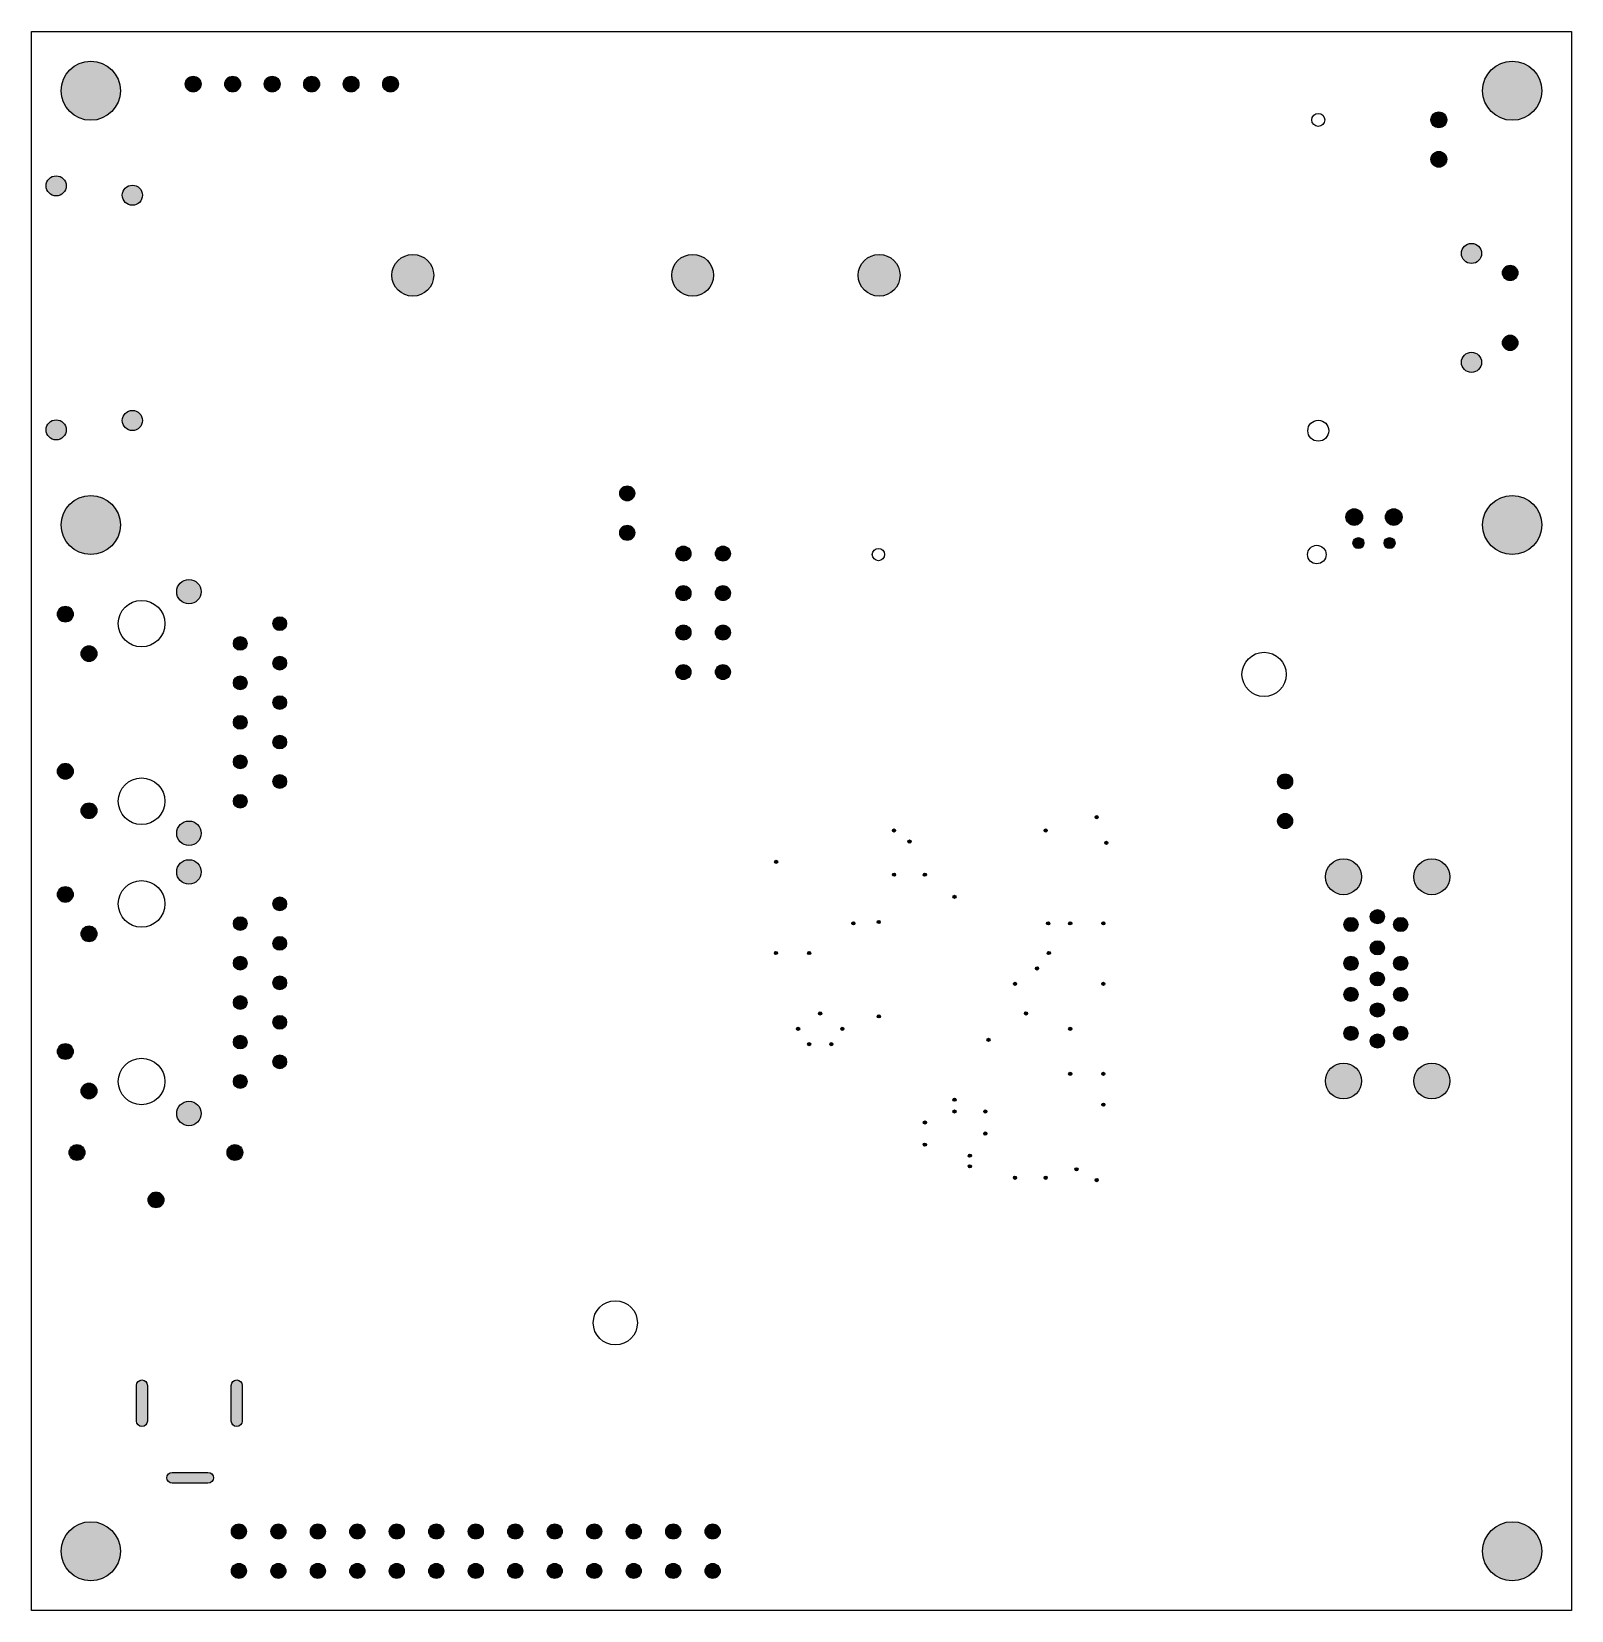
# Model space of a CAD drawing. Extents: x 0 to 3900, y 0 to 4000.
import ezdxf

# ---------------------------------------------------------------- set-up
doc = ezdxf.new("R2010")
doc.units = 0
doc.header["$MEASUREMENT"] = 0
for name, color, linetype in [('BOARD_OUTLINE', 10, 'CONTINUOUS'), ('MOUNTING_HOLE_PADS_LAYER_2', 150, 'CONTINUOUS'), ('PART_HOLES_LAYER_TOP', 30, 'CONTINUOUS')]:
    doc.layers.add(name, color=color, linetype=linetype)

msp = doc.modelspace()

# ---------------------------------------------------------------- hatches: boundary and pattern name
at = {"layer": 'PART_HOLES_LAYER_TOP'}
h = msp.add_hatch(color=256, dxfattribs=at)
edge = h.paths.add_edge_path()
edge.add_arc((150, 3850), 74.8, 0, 360)
h = msp.add_hatch(color=256, dxfattribs=at)
edge = h.paths.add_edge_path()
edge.add_arc((3750, 3850), 74.8, 0, 360)
h = msp.add_hatch(color=256, dxfattribs=at)
edge = h.paths.add_edge_path()
edge.add_arc((409.2, 3867), 20, 0, 360)
h = msp.add_hatch(color=256, dxfattribs=at)
edge = h.paths.add_edge_path()
edge.add_arc((509.2, 3867), 20, 0, 360)
h = msp.add_hatch(color=256, dxfattribs=at)
edge = h.paths.add_edge_path()
edge.add_arc((609.2, 3867), 20, 0, 360)
h = msp.add_hatch(color=256, dxfattribs=at)
edge = h.paths.add_edge_path()
edge.add_arc((709.2, 3867), 20, 0, 360)
h = msp.add_hatch(color=256, dxfattribs=at)
edge = h.paths.add_edge_path()
edge.add_arc((809.2, 3867), 20, 0, 360)
h = msp.add_hatch(color=256, dxfattribs=at)
edge = h.paths.add_edge_path()
edge.add_arc((909.2, 3867), 20, 0, 360)
h = msp.add_hatch(color=256, dxfattribs=at)
edge = h.paths.add_edge_path()
edge.add_arc((3564.3, 3776.4), 20, 0, 360)
h = msp.add_hatch(color=256, dxfattribs=at)
edge = h.paths.add_edge_path()
edge.add_arc((3564.3, 3676.4), 20, 0, 360)
h = msp.add_hatch(color=256, dxfattribs=at)
edge = h.paths.add_edge_path()
edge.add_arc((62.3, 3609.1), 25.5, 0, 360)
h = msp.add_hatch(color=256, dxfattribs=at)
edge = h.paths.add_edge_path()
edge.add_arc((255.3, 3585.4), 25.5, 0, 360)
h = msp.add_hatch(color=256, dxfattribs=at)
edge = h.paths.add_edge_path()
edge.add_arc((3646.9, 3438), 25.5, 0, 360)
h = msp.add_hatch(color=256, dxfattribs=at)
edge = h.paths.add_edge_path()
edge.add_arc((965.6, 3382.5), 53, 0, 360)
h = msp.add_hatch(color=256, dxfattribs=at)
edge = h.paths.add_edge_path()
edge.add_arc((1674.3, 3382.5), 53, 0, 360)
h = msp.add_hatch(color=256, dxfattribs=at)
edge = h.paths.add_edge_path()
edge.add_arc((2146.7, 3382.5), 53, 0, 360)
h = msp.add_hatch(color=256, dxfattribs=at)
edge = h.paths.add_edge_path()
edge.add_arc((3744.9, 3388.5), 19.5, 0, 360)
h = msp.add_hatch(color=256, dxfattribs=at)
edge = h.paths.add_edge_path()
edge.add_arc((3744.9, 3211.5), 19.5, 0, 360)
h = msp.add_hatch(color=256, dxfattribs=at)
edge = h.paths.add_edge_path()
edge.add_arc((3646.9, 3162), 25.5, 0, 360)
h = msp.add_hatch(color=256, dxfattribs=at)
edge = h.paths.add_edge_path()
edge.add_arc((255.3, 3014.6), 25.5, 0, 360)
h = msp.add_hatch(color=256, dxfattribs=at)
edge = h.paths.add_edge_path()
edge.add_arc((62.3, 2990.9), 25.5, 0, 360)
h = msp.add_hatch(color=256, dxfattribs=at)
edge = h.paths.add_edge_path()
edge.add_arc((1508.5, 2830.1), 19, 0, 360)
h = msp.add_hatch(color=256, dxfattribs=at)
edge = h.paths.add_edge_path()
edge.add_arc((150, 2750), 74.8, 0, 360)
h = msp.add_hatch(color=256, dxfattribs=at)
edge = h.paths.add_edge_path()
edge.add_arc((3750, 2750), 74.8, 0, 360)
h = msp.add_hatch(color=256, dxfattribs=at)
edge = h.paths.add_edge_path()
edge.add_arc((3350, 2770), 21, 0, 360)
h = msp.add_hatch(color=256, dxfattribs=at)
edge = h.paths.add_edge_path()
edge.add_arc((3450, 2770), 21, 0, 360)
h = msp.add_hatch(color=256, dxfattribs=at)
edge = h.paths.add_edge_path()
edge.add_arc((1508.5, 2730.1), 19, 0, 360)
h = msp.add_hatch(color=256, dxfattribs=at)
edge = h.paths.add_edge_path()
edge.add_arc((1651, 2677.4), 19, 0, 360)
h = msp.add_hatch(color=256, dxfattribs=at)
edge = h.paths.add_edge_path()
edge.add_arc((1751, 2677.4), 19, 0, 360)
h = msp.add_hatch(color=256, dxfattribs=at)
edge = h.paths.add_edge_path()
edge.add_arc((3360.6, 2704), 14, 0, 360)
h = msp.add_hatch(color=256, dxfattribs=at)
edge = h.paths.add_edge_path()
edge.add_arc((3439.4, 2704), 14, 0, 360)
h = msp.add_hatch(color=256, dxfattribs=at)
edge = h.paths.add_edge_path()
edge.add_arc((398.5, 2581), 31, 0, 360)
h = msp.add_hatch(color=256, dxfattribs=at)
edge = h.paths.add_edge_path()
edge.add_arc((1651, 2577.4), 19, 0, 360)
h = msp.add_hatch(color=256, dxfattribs=at)
edge = h.paths.add_edge_path()
edge.add_arc((1751, 2577.4), 19, 0, 360)
h = msp.add_hatch(color=256, dxfattribs=at)
edge = h.paths.add_edge_path()
edge.add_arc((85.5, 2524), 20, 0, 360)
h = msp.add_hatch(color=256, dxfattribs=at)
edge = h.paths.add_edge_path()
edge.add_arc((628.5, 2500), 17.5, 0, 360)
h = msp.add_hatch(color=256, dxfattribs=at)
edge = h.paths.add_edge_path()
edge.add_arc((1651, 2477.4), 19, 0, 360)
h = msp.add_hatch(color=256, dxfattribs=at)
edge = h.paths.add_edge_path()
edge.add_arc((1751, 2477.4), 19, 0, 360)
h = msp.add_hatch(color=256, dxfattribs=at)
edge = h.paths.add_edge_path()
edge.add_arc((145.5, 2424), 20, 0, 360)
h = msp.add_hatch(color=256, dxfattribs=at)
edge = h.paths.add_edge_path()
edge.add_arc((528.5, 2450), 17.5, 0, 360)
h = msp.add_hatch(color=256, dxfattribs=at)
edge = h.paths.add_edge_path()
edge.add_arc((628.5, 2400), 17.5, 0, 360)
h = msp.add_hatch(color=256, dxfattribs=at)
edge = h.paths.add_edge_path()
edge.add_arc((528.5, 2350), 17.5, 0, 360)
h = msp.add_hatch(color=256, dxfattribs=at)
edge = h.paths.add_edge_path()
edge.add_arc((1651, 2377.4), 19, 0, 360)
h = msp.add_hatch(color=256, dxfattribs=at)
edge = h.paths.add_edge_path()
edge.add_arc((1751, 2377.4), 19, 0, 360)
h = msp.add_hatch(color=256, dxfattribs=at)
edge = h.paths.add_edge_path()
edge.add_arc((628.5, 2300), 17.5, 0, 360)
h = msp.add_hatch(color=256, dxfattribs=at)
edge = h.paths.add_edge_path()
edge.add_arc((528.5, 2250), 17.5, 0, 360)
h = msp.add_hatch(color=256, dxfattribs=at)
edge = h.paths.add_edge_path()
edge.add_arc((628.5, 2200), 17.5, 0, 360)
h = msp.add_hatch(color=256, dxfattribs=at)
edge = h.paths.add_edge_path()
edge.add_arc((528.5, 2150), 17.5, 0, 360)
h = msp.add_hatch(color=256, dxfattribs=at)
edge = h.paths.add_edge_path()
edge.add_arc((85.5, 2126), 20, 0, 360)
h = msp.add_hatch(color=256, dxfattribs=at)
edge = h.paths.add_edge_path()
edge.add_arc((628.5, 2100), 17.5, 0, 360)
h = msp.add_hatch(color=256, dxfattribs=at)
edge = h.paths.add_edge_path()
edge.add_arc((3175, 2100), 19, 0, 360)
h = msp.add_hatch(color=256, dxfattribs=at)
edge = h.paths.add_edge_path()
edge.add_arc((145.5, 2026), 20, 0, 360)
h = msp.add_hatch(color=256, dxfattribs=at)
edge = h.paths.add_edge_path()
edge.add_arc((528.5, 2050), 17.5, 0, 360)
h = msp.add_hatch(color=256, dxfattribs=at)
edge = h.paths.add_edge_path()
edge.add_arc((398.5, 1969), 31, 0, 360)
h = msp.add_hatch(color=256, dxfattribs=at)
edge = h.paths.add_edge_path()
edge.add_arc((2697.6, 2009.8), 4, 0, 360)
h = msp.add_hatch(color=256, dxfattribs=at)
edge = h.paths.add_edge_path()
edge.add_arc((3175, 2000), 19, 0, 360)
h = msp.add_hatch(color=256, dxfattribs=at)
edge = h.paths.add_edge_path()
edge.add_arc((2184.5, 1975.9), 4, 0, 360)
h = msp.add_hatch(color=256, dxfattribs=at)
edge = h.paths.add_edge_path()
edge.add_arc((2568.6, 1975.9), 4, 0, 360)
h = msp.add_hatch(color=256, dxfattribs=at)
edge = h.paths.add_edge_path()
edge.add_arc((2223.5, 1947.9), 4, 0, 360)
h = msp.add_hatch(color=256, dxfattribs=at)
edge = h.paths.add_edge_path()
edge.add_arc((2722.2, 1944.8), 4, 0, 360)
h = msp.add_hatch(color=256, dxfattribs=at)
edge = h.paths.add_edge_path()
edge.add_arc((398.5, 1871), 31, 0, 360)
h = msp.add_hatch(color=256, dxfattribs=at)
edge = h.paths.add_edge_path()
edge.add_arc((1885.9, 1896.6), 4, 0, 360)
h = msp.add_hatch(color=256, dxfattribs=at)
edge = h.paths.add_edge_path()
edge.add_arc((3322.8, 1858.7), 45.5, 0, 360)
h = msp.add_hatch(color=256, dxfattribs=at)
edge = h.paths.add_edge_path()
edge.add_arc((3546.5, 1858.7), 45.5, 0, 360)
h = msp.add_hatch(color=256, dxfattribs=at)
edge = h.paths.add_edge_path()
edge.add_arc((2184.5, 1863.9), 4, 0, 360)
h = msp.add_hatch(color=256, dxfattribs=at)
edge = h.paths.add_edge_path()
edge.add_arc((2262.5, 1863.9), 4, 0, 360)
h = msp.add_hatch(color=256, dxfattribs=at)
edge = h.paths.add_edge_path()
edge.add_arc((85.5, 1814), 20, 0, 360)
h = msp.add_hatch(color=256, dxfattribs=at)
edge = h.paths.add_edge_path()
edge.add_arc((628.5, 1790), 17.5, 0, 360)
h = msp.add_hatch(color=256, dxfattribs=at)
edge = h.paths.add_edge_path()
edge.add_arc((2337.5, 1807.9), 4, 0, 360)
h = msp.add_hatch(color=256, dxfattribs=at)
edge = h.paths.add_edge_path()
edge.add_arc((3408.7, 1757.5), 18, 0, 360)
h = msp.add_hatch(color=256, dxfattribs=at)
edge = h.paths.add_edge_path()
edge.add_arc((145.5, 1714), 20, 0, 360)
h = msp.add_hatch(color=256, dxfattribs=at)
edge = h.paths.add_edge_path()
edge.add_arc((528.5, 1740), 17.5, 0, 360)
h = msp.add_hatch(color=256, dxfattribs=at)
edge = h.paths.add_edge_path()
edge.add_arc((2081.4, 1740.6), 4, 0, 360)
h = msp.add_hatch(color=256, dxfattribs=at)
edge = h.paths.add_edge_path()
edge.add_arc((2145.6, 1744), 4, 0, 360)
h = msp.add_hatch(color=256, dxfattribs=at)
edge = h.paths.add_edge_path()
edge.add_arc((2574.6, 1740.6), 4, 0, 360)
h = msp.add_hatch(color=256, dxfattribs=at)
edge = h.paths.add_edge_path()
edge.add_arc((2630.6, 1740.6), 4, 0, 360)
h = msp.add_hatch(color=256, dxfattribs=at)
edge = h.paths.add_edge_path()
edge.add_arc((2714.6, 1740.6), 4, 0, 360)
h = msp.add_hatch(color=256, dxfattribs=at)
edge = h.paths.add_edge_path()
edge.add_arc((3341.7, 1737.8), 18, 0, 360)
h = msp.add_hatch(color=256, dxfattribs=at)
edge = h.paths.add_edge_path()
edge.add_arc((3467.7, 1737.8), 18, 0, 360)
h = msp.add_hatch(color=256, dxfattribs=at)
edge = h.paths.add_edge_path()
edge.add_arc((628.5, 1690), 17.5, 0, 360)
h = msp.add_hatch(color=256, dxfattribs=at)
edge = h.paths.add_edge_path()
edge.add_arc((3408.7, 1678.7), 18, 0, 360)
h = msp.add_hatch(color=256, dxfattribs=at)
edge = h.paths.add_edge_path()
edge.add_arc((528.5, 1640), 17.5, 0, 360)
h = msp.add_hatch(color=256, dxfattribs=at)
edge = h.paths.add_edge_path()
edge.add_arc((1885.4, 1665.5), 4, 0, 360)
h = msp.add_hatch(color=256, dxfattribs=at)
edge = h.paths.add_edge_path()
edge.add_arc((1969.4, 1665.5), 4, 0, 360)
h = msp.add_hatch(color=256, dxfattribs=at)
edge = h.paths.add_edge_path()
edge.add_arc((2576.6, 1665.5), 4, 0, 360)
h = msp.add_hatch(color=256, dxfattribs=at)
edge = h.paths.add_edge_path()
edge.add_arc((3341.7, 1639.4), 18, 0, 360)
h = msp.add_hatch(color=256, dxfattribs=at)
edge = h.paths.add_edge_path()
edge.add_arc((3467.7, 1639.4), 18, 0, 360)
h = msp.add_hatch(color=256, dxfattribs=at)
edge = h.paths.add_edge_path()
edge.add_arc((628.5, 1590), 17.5, 0, 360)
h = msp.add_hatch(color=256, dxfattribs=at)
edge = h.paths.add_edge_path()
edge.add_arc((2546.6, 1626.5), 4, 0, 360)
h = msp.add_hatch(color=256, dxfattribs=at)
edge = h.paths.add_edge_path()
edge.add_arc((3408.7, 1600), 18, 0, 360)
h = msp.add_hatch(color=256, dxfattribs=at)
edge = h.paths.add_edge_path()
edge.add_arc((2490.6, 1587.5), 4, 0, 360)
h = msp.add_hatch(color=256, dxfattribs=at)
edge = h.paths.add_edge_path()
edge.add_arc((2714.6, 1587.5), 4, 0, 360)
h = msp.add_hatch(color=256, dxfattribs=at)
edge = h.paths.add_edge_path()
edge.add_arc((3341.7, 1560.6), 18, 0, 360)
h = msp.add_hatch(color=256, dxfattribs=at)
edge = h.paths.add_edge_path()
edge.add_arc((3467.7, 1560.6), 18, 0, 360)
h = msp.add_hatch(color=256, dxfattribs=at)
edge = h.paths.add_edge_path()
edge.add_arc((528.5, 1540), 17.5, 0, 360)
h = msp.add_hatch(color=256, dxfattribs=at)
edge = h.paths.add_edge_path()
edge.add_arc((3408.7, 1521.3), 18, 0, 360)
h = msp.add_hatch(color=256, dxfattribs=at)
edge = h.paths.add_edge_path()
edge.add_arc((628.5, 1490), 17.5, 0, 360)
h = msp.add_hatch(color=256, dxfattribs=at)
edge = h.paths.add_edge_path()
edge.add_arc((1997.4, 1512.5), 4, 0, 360)
h = msp.add_hatch(color=256, dxfattribs=at)
edge = h.paths.add_edge_path()
edge.add_arc((2145.9, 1505), 4, 0, 360)
h = msp.add_hatch(color=256, dxfattribs=at)
edge = h.paths.add_edge_path()
edge.add_arc((2518.6, 1512.5), 4, 0, 360)
h = msp.add_hatch(color=256, dxfattribs=at)
edge = h.paths.add_edge_path()
edge.add_arc((3341.7, 1462.2), 18, 0, 360)
h = msp.add_hatch(color=256, dxfattribs=at)
edge = h.paths.add_edge_path()
edge.add_arc((3467.7, 1462.2), 18, 0, 360)
h = msp.add_hatch(color=256, dxfattribs=at)
edge = h.paths.add_edge_path()
edge.add_arc((528.5, 1440), 17.5, 0, 360)
h = msp.add_hatch(color=256, dxfattribs=at)
edge = h.paths.add_edge_path()
edge.add_arc((1941.4, 1473.5), 4, 0, 360)
h = msp.add_hatch(color=256, dxfattribs=at)
edge = h.paths.add_edge_path()
edge.add_arc((2053.4, 1473.5), 4, 0, 360)
h = msp.add_hatch(color=256, dxfattribs=at)
edge = h.paths.add_edge_path()
edge.add_arc((2423.5, 1445.5), 4, 0, 360)
h = msp.add_hatch(color=256, dxfattribs=at)
edge = h.paths.add_edge_path()
edge.add_arc((2630.6, 1473.5), 4, 0, 360)
h = msp.add_hatch(color=256, dxfattribs=at)
edge = h.paths.add_edge_path()
edge.add_arc((3408.7, 1442.5), 18, 0, 360)
h = msp.add_hatch(color=256, dxfattribs=at)
edge = h.paths.add_edge_path()
edge.add_arc((85.5, 1416), 20, 0, 360)
h = msp.add_hatch(color=256, dxfattribs=at)
edge = h.paths.add_edge_path()
edge.add_arc((628.5, 1390), 17.5, 0, 360)
h = msp.add_hatch(color=256, dxfattribs=at)
edge = h.paths.add_edge_path()
edge.add_arc((1969.4, 1434.5), 4, 0, 360)
h = msp.add_hatch(color=256, dxfattribs=at)
edge = h.paths.add_edge_path()
edge.add_arc((2025.4, 1434.5), 4, 0, 360)
h = msp.add_hatch(color=256, dxfattribs=at)
edge = h.paths.add_edge_path()
edge.add_arc((2630.6, 1359.4), 4, 0, 360)
h = msp.add_hatch(color=256, dxfattribs=at)
edge = h.paths.add_edge_path()
edge.add_arc((2714.6, 1359.5), 4, 0, 360)
h = msp.add_hatch(color=256, dxfattribs=at)
edge = h.paths.add_edge_path()
edge.add_arc((3322.8, 1341.3), 45.5, 0, 360)
h = msp.add_hatch(color=256, dxfattribs=at)
edge = h.paths.add_edge_path()
edge.add_arc((3546.5, 1341.3), 45.5, 0, 360)
h = msp.add_hatch(color=256, dxfattribs=at)
edge = h.paths.add_edge_path()
edge.add_arc((145.5, 1316), 20, 0, 360)
h = msp.add_hatch(color=256, dxfattribs=at)
edge = h.paths.add_edge_path()
edge.add_arc((528.5, 1340), 17.5, 0, 360)
h = msp.add_hatch(color=256, dxfattribs=at)
edge = h.paths.add_edge_path()
edge.add_arc((398.5, 1259), 31, 0, 360)
h = msp.add_hatch(color=256, dxfattribs=at)
edge = h.paths.add_edge_path()
edge.add_arc((2337.5, 1293.9), 4, 0, 360)
h = msp.add_hatch(color=256, dxfattribs=at)
edge = h.paths.add_edge_path()
edge.add_arc((2714.6, 1281.4), 4, 0, 360)
h = msp.add_hatch(color=256, dxfattribs=at)
edge = h.paths.add_edge_path()
edge.add_arc((2262.5, 1236.1), 4, 0, 360)
h = msp.add_hatch(color=256, dxfattribs=at)
edge = h.paths.add_edge_path()
edge.add_arc((2337.5, 1264.1), 4, 0, 360)
h = msp.add_hatch(color=256, dxfattribs=at)
edge = h.paths.add_edge_path()
edge.add_arc((2415.5, 1264.1), 4, 0, 360)
h = msp.add_hatch(color=256, dxfattribs=at)
edge = h.paths.add_edge_path()
edge.add_arc((2415.5, 1208.1), 4, 0, 360)
h = msp.add_hatch(color=256, dxfattribs=at)
edge = h.paths.add_edge_path()
edge.add_arc((115, 1160), 20, 0, 360)
h = msp.add_hatch(color=256, dxfattribs=at)
edge = h.paths.add_edge_path()
edge.add_arc((515, 1160), 20, 0, 360)
h = msp.add_hatch(color=256, dxfattribs=at)
edge = h.paths.add_edge_path()
edge.add_arc((2262.5, 1180.1), 4, 0, 360)
h = msp.add_hatch(color=256, dxfattribs=at)
edge = h.paths.add_edge_path()
edge.add_arc((2376.5, 1152.1), 4, 0, 360)
h = msp.add_hatch(color=256, dxfattribs=at)
edge = h.paths.add_edge_path()
edge.add_arc((2376.5, 1125.1), 4, 0, 360)
h = msp.add_hatch(color=256, dxfattribs=at)
edge = h.paths.add_edge_path()
edge.add_arc((2646.6, 1117.5), 4, 0, 360)
h = msp.add_hatch(color=256, dxfattribs=at)
edge = h.paths.add_edge_path()
edge.add_arc((2490.6, 1096.1), 4, 0, 360)
h = msp.add_hatch(color=256, dxfattribs=at)
edge = h.paths.add_edge_path()
edge.add_arc((2568.6, 1096.1), 4, 0, 360)
h = msp.add_hatch(color=256, dxfattribs=at)
edge = h.paths.add_edge_path()
edge.add_arc((2697.6, 1090.2), 4, 0, 360)
h = msp.add_hatch(color=256, dxfattribs=at)
edge = h.paths.add_edge_path()
edge.add_arc((315, 1040), 20, 0, 360)
for points in [[(265.7, 570.2, -1), (293.3, 570.2), (293.3, 479.8, -1), (265.7, 479.8)], [(505.9, 570.2, -1), (533.5, 570.2), (533.5, 479.8, -1), (505.9, 479.8)], [(446.8, 349.8, -1), (446.8, 322.2), (356.3, 322.2, -1), (356.3, 349.8)]]:
    msp.add_hatch(color=256, dxfattribs=at).paths.add_polyline_path(points, flags=0)
h = msp.add_hatch(color=256, dxfattribs=at)
edge = h.paths.add_edge_path()
edge.add_arc((150, 150), 74.8, 0, 360)
h = msp.add_hatch(color=256, dxfattribs=at)
edge = h.paths.add_edge_path()
edge.add_arc((525, 200), 19, 0, 360)
h = msp.add_hatch(color=256, dxfattribs=at)
edge = h.paths.add_edge_path()
edge.add_arc((625, 200), 19, 0, 360)
h = msp.add_hatch(color=256, dxfattribs=at)
edge = h.paths.add_edge_path()
edge.add_arc((725, 200), 19, 0, 360)
h = msp.add_hatch(color=256, dxfattribs=at)
edge = h.paths.add_edge_path()
edge.add_arc((825, 200), 19, 0, 360)
h = msp.add_hatch(color=256, dxfattribs=at)
edge = h.paths.add_edge_path()
edge.add_arc((925, 200), 19, 0, 360)
h = msp.add_hatch(color=256, dxfattribs=at)
edge = h.paths.add_edge_path()
edge.add_arc((1025, 200), 19, 0, 360)
h = msp.add_hatch(color=256, dxfattribs=at)
edge = h.paths.add_edge_path()
edge.add_arc((1125, 200), 19, 0, 360)
h = msp.add_hatch(color=256, dxfattribs=at)
edge = h.paths.add_edge_path()
edge.add_arc((1225, 200), 19, 0, 360)
h = msp.add_hatch(color=256, dxfattribs=at)
edge = h.paths.add_edge_path()
edge.add_arc((1325, 200), 19, 0, 360)
h = msp.add_hatch(color=256, dxfattribs=at)
edge = h.paths.add_edge_path()
edge.add_arc((1425, 200), 19, 0, 360)
h = msp.add_hatch(color=256, dxfattribs=at)
edge = h.paths.add_edge_path()
edge.add_arc((1525, 200), 19, 0, 360)
h = msp.add_hatch(color=256, dxfattribs=at)
edge = h.paths.add_edge_path()
edge.add_arc((1625, 200), 19, 0, 360)
h = msp.add_hatch(color=256, dxfattribs=at)
edge = h.paths.add_edge_path()
edge.add_arc((1725, 200), 19, 0, 360)
h = msp.add_hatch(color=256, dxfattribs=at)
edge = h.paths.add_edge_path()
edge.add_arc((3750, 150), 74.8, 0, 360)
h = msp.add_hatch(color=256, dxfattribs=at)
edge = h.paths.add_edge_path()
edge.add_arc((525, 100), 19, 0, 360)
h = msp.add_hatch(color=256, dxfattribs=at)
edge = h.paths.add_edge_path()
edge.add_arc((625, 100), 19, 0, 360)
h = msp.add_hatch(color=256, dxfattribs=at)
edge = h.paths.add_edge_path()
edge.add_arc((725, 100), 19, 0, 360)
h = msp.add_hatch(color=256, dxfattribs=at)
edge = h.paths.add_edge_path()
edge.add_arc((825, 100), 19, 0, 360)
h = msp.add_hatch(color=256, dxfattribs=at)
edge = h.paths.add_edge_path()
edge.add_arc((925, 100), 19, 0, 360)
h = msp.add_hatch(color=256, dxfattribs=at)
edge = h.paths.add_edge_path()
edge.add_arc((1025, 100), 19, 0, 360)
h = msp.add_hatch(color=256, dxfattribs=at)
edge = h.paths.add_edge_path()
edge.add_arc((1125, 100), 19, 0, 360)
h = msp.add_hatch(color=256, dxfattribs=at)
edge = h.paths.add_edge_path()
edge.add_arc((1225, 100), 19, 0, 360)
h = msp.add_hatch(color=256, dxfattribs=at)
edge = h.paths.add_edge_path()
edge.add_arc((1325, 100), 19, 0, 360)
h = msp.add_hatch(color=256, dxfattribs=at)
edge = h.paths.add_edge_path()
edge.add_arc((1425, 100), 19, 0, 360)
h = msp.add_hatch(color=256, dxfattribs=at)
edge = h.paths.add_edge_path()
edge.add_arc((1525, 100), 19, 0, 360)
h = msp.add_hatch(color=256, dxfattribs=at)
edge = h.paths.add_edge_path()
edge.add_arc((1625, 100), 19, 0, 360)
h = msp.add_hatch(color=256, dxfattribs=at)
edge = h.paths.add_edge_path()
edge.add_arc((1725, 100), 19, 0, 360)

# ---------------------------------------------------------------- linework, layer by layer
at = {"layer": 'BOARD_OUTLINE'}
msp.add_lwpolyline([(0, 0), (0, 4000), (3900, 4000), (3900, 0)], close=True, dxfattribs=at)
at = {"layer": 'MOUNTING_HOLE_PADS_LAYER_2'}
for centre, radius in [((3258.9, 3776.2), 16.5), ((3258.9, 2988.8), 26.5), ((2144.9, 2675), 15.5), ((3255.1, 2675), 23.5), ((278.5, 2500), 59), ((3121.5, 2371.5), 56), ((278.5, 2050), 59), ((278.5, 1790), 59), ((278.5, 1340), 59), ((1478.5, 728.5), 56)]:
    msp.add_circle(centre, radius, dxfattribs=at)
at = {"layer": 'PART_HOLES_LAYER_TOP'}
for points in [[(265.7, 570.2, -1), (293.3, 570.2), (293.3, 479.8, -1), (265.7, 479.8)], [(505.9, 570.2, -1), (533.5, 570.2), (533.5, 479.8, -1), (505.9, 479.8)], [(446.8, 349.8, -1), (446.8, 322.2), (356.3, 322.2, -1), (356.3, 349.8)]]:
    msp.add_lwpolyline(points, format="xyb", close=True, dxfattribs=at)
for centre, radius in [((150, 3850), 74.8), ((3750, 3850), 74.8), ((409.2, 3867), 20), ((509.2, 3867), 20), ((609.2, 3867), 20), ((709.2, 3867), 20), ((809.2, 3867), 20), ((909.2, 3867), 20), ((3564.3, 3776.4), 20), ((3564.3, 3676.4), 20), ((62.3, 3609.1), 25.5), ((255.3, 3585.4), 25.5), ((3646.9, 3438), 25.5), ((965.6, 3382.5), 53), ((1674.3, 3382.5), 53), ((2146.7, 3382.5), 53), ((3744.9, 3388.5), 19.5), ((3744.9, 3211.5), 19.5), ((3646.9, 3162), 25.5), ((255.3, 3014.6), 25.5), ((62.3, 2990.9), 25.5), ((1508.5, 2830.1), 19), ((150, 2750), 74.8), ((3750, 2750), 74.8), ((3350, 2770), 21), ((3450, 2770), 21), ((1508.5, 2730.1), 19), ((1651, 2677.4), 19), ((1751, 2677.4), 19), ((3360.6, 2704), 14), ((3439.4, 2704), 14), ((398.5, 2581), 31), ((1651, 2577.4), 19), ((1751, 2577.4), 19), ((85.5, 2524), 20), ((628.5, 2500), 17.5), ((1651, 2477.4), 19), ((1751, 2477.4), 19), ((145.5, 2424), 20), ((528.5, 2450), 17.5), ((628.5, 2400), 17.5), ((528.5, 2350), 17.5), ((1651, 2377.4), 19), ((1751, 2377.4), 19), ((628.5, 2300), 17.5), ((528.5, 2250), 17.5), ((628.5, 2200), 17.5), ((528.5, 2150), 17.5), ((85.5, 2126), 20), ((628.5, 2100), 17.5), ((3175, 2100), 19), ((145.5, 2026), 20), ((528.5, 2050), 17.5), ((398.5, 1969), 31), ((2697.6, 2009.8), 4), ((3175, 2000), 19), ((2184.5, 1975.9), 4), ((2568.6, 1975.9), 4), ((2223.5, 1947.9), 4), ((2722.2, 1944.8), 4), ((398.5, 1871), 31), ((1885.9, 1896.6), 4), ((3322.8, 1858.7), 45.5), ((3546.5, 1858.7), 45.5), ((2184.5, 1863.9), 4), ((2262.5, 1863.9), 4), ((85.5, 1814), 20), ((628.5, 1790), 17.5), ((2337.5, 1807.9), 4), ((3408.7, 1757.5), 18), ((145.5, 1714), 20), ((528.5, 1740), 17.5), ((2081.4, 1740.6), 4), ((2145.6, 1744), 4), ((2574.6, 1740.6), 4), ((2630.6, 1740.6), 4), ((2714.6, 1740.6), 4), ((3341.7, 1737.8), 18), ((3467.7, 1737.8), 18), ((628.5, 1690), 17.5), ((3408.7, 1678.7), 18), ((528.5, 1640), 17.5), ((1885.4, 1665.5), 4), ((1969.4, 1665.5), 4), ((2576.6, 1665.5), 4), ((3341.7, 1639.4), 18), ((3467.7, 1639.4), 18), ((628.5, 1590), 17.5), ((2546.6, 1626.5), 4), ((3408.7, 1600), 18), ((2490.6, 1587.5), 4), ((2714.6, 1587.5), 4), ((3341.7, 1560.6), 18), ((3467.7, 1560.6), 18), ((528.5, 1540), 17.5), ((3408.7, 1521.3), 18), ((628.5, 1490), 17.5), ((1997.4, 1512.5), 4), ((2145.9, 1505), 4), ((2518.6, 1512.5), 4), ((3341.7, 1462.2), 18), ((3467.7, 1462.2), 18), ((528.5, 1440), 17.5), ((1941.4, 1473.5), 4), ((2053.4, 1473.5), 4), ((2423.5, 1445.5), 4), ((2630.6, 1473.5), 4), ((3408.7, 1442.5), 18), ((85.5, 1416), 20), ((628.5, 1390), 17.5), ((1969.4, 1434.5), 4), ((2025.4, 1434.5), 4), ((2630.6, 1359.4), 4), ((2714.6, 1359.5), 4), ((3322.8, 1341.3), 45.5), ((3546.5, 1341.3), 45.5), ((145.5, 1316), 20), ((528.5, 1340), 17.5), ((398.5, 1259), 31), ((2337.5, 1293.9), 4), ((2714.6, 1281.4), 4), ((2262.5, 1236.1), 4), ((2337.5, 1264.1), 4), ((2415.5, 1264.1), 4), ((2415.5, 1208.1), 4), ((115, 1160), 20), ((515, 1160), 20), ((2262.5, 1180.1), 4), ((2376.5, 1152.1), 4), ((2376.5, 1125.1), 4), ((2646.6, 1117.5), 4), ((2490.6, 1096.1), 4), ((2568.6, 1096.1), 4), ((2697.6, 1090.2), 4), ((315, 1040), 20), ((150, 150), 74.8), ((525, 200), 19), ((625, 200), 19), ((725, 200), 19), ((825, 200), 19), ((925, 200), 19), ((1025, 200), 19), ((1125, 200), 19), ((1225, 200), 19), ((1325, 200), 19), ((1425, 200), 19), ((1525, 200), 19), ((1625, 200), 19), ((1725, 200), 19), ((3750, 150), 74.8), ((525, 100), 19), ((625, 100), 19), ((725, 100), 19), ((825, 100), 19), ((925, 100), 19), ((1025, 100), 19), ((1125, 100), 19), ((1225, 100), 19), ((1325, 100), 19), ((1425, 100), 19), ((1525, 100), 19), ((1625, 100), 19), ((1725, 100), 19)]:
    msp.add_circle(centre, radius, dxfattribs=at)

doc.saveas('drawing.dxf')
